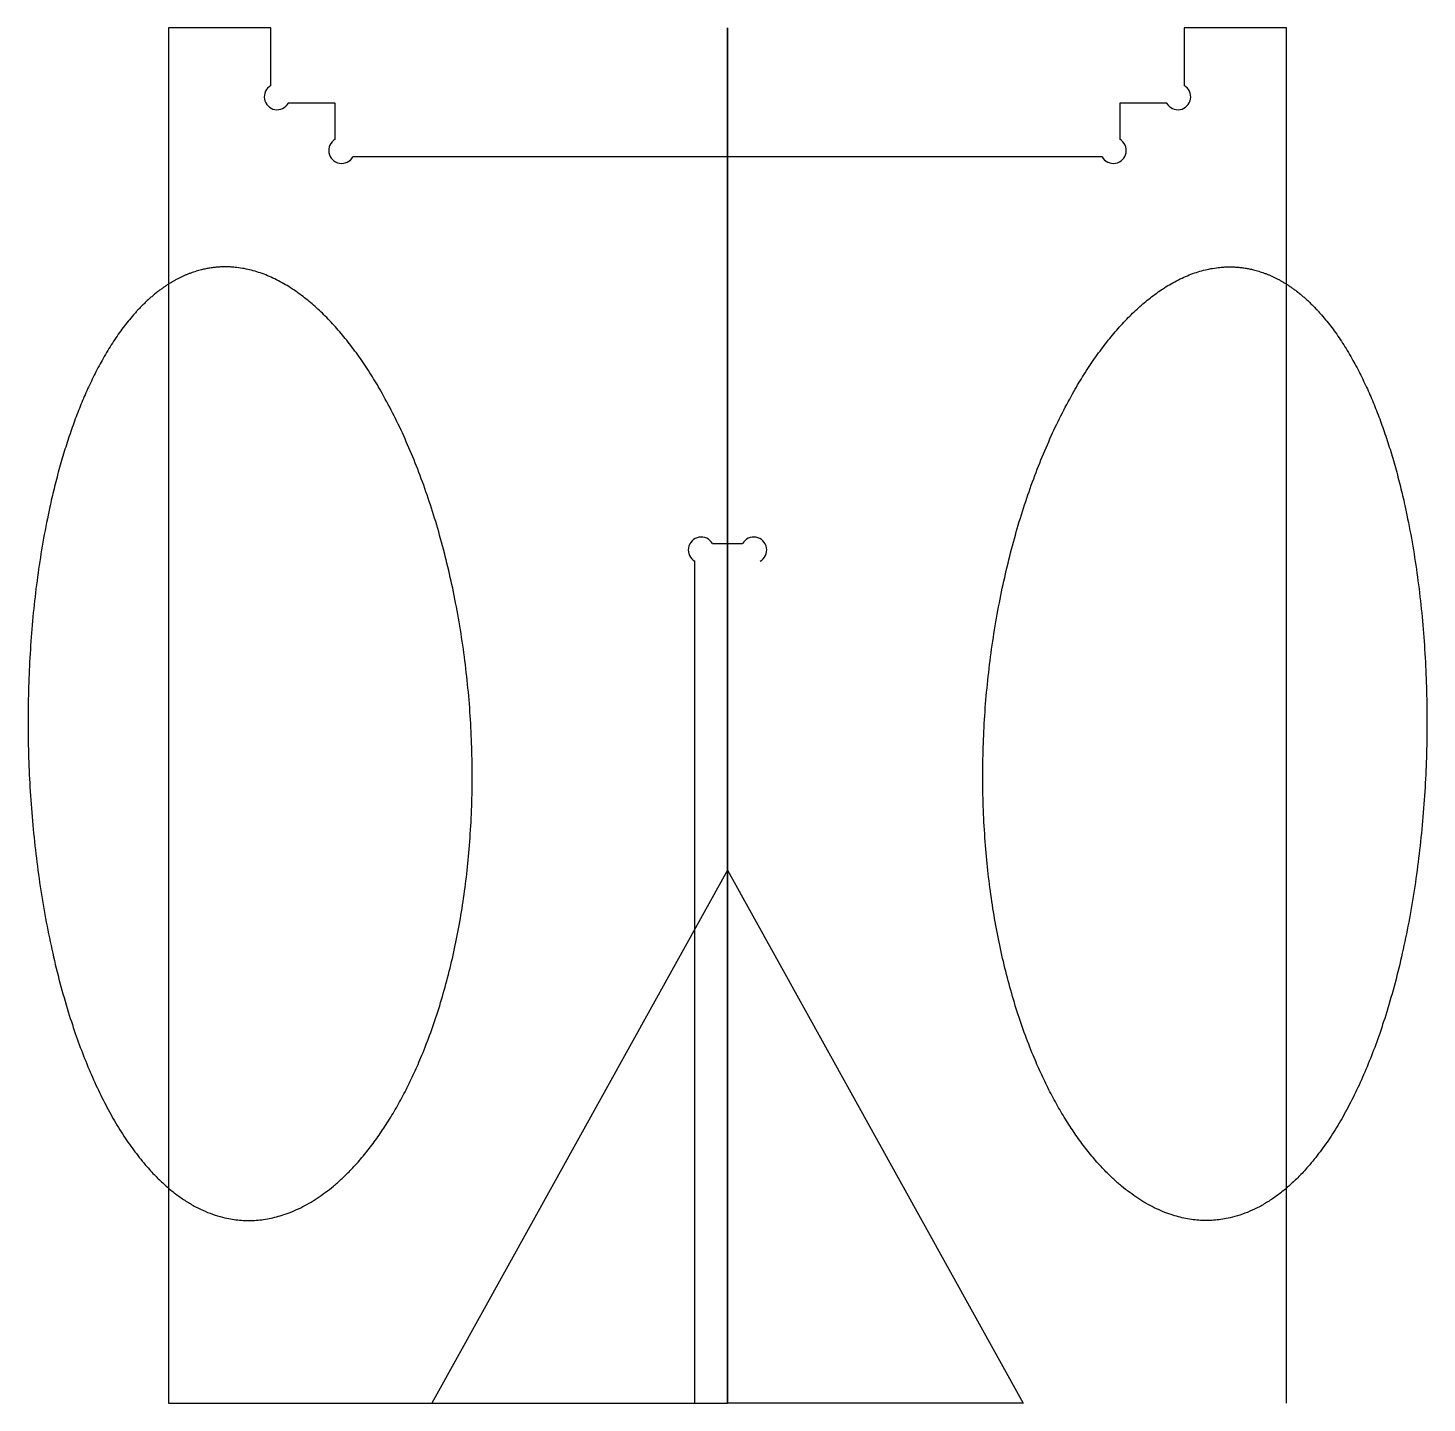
# Model space of a CAD drawing. Header units: inches. Extents: x -8.1 to 8.1, y -8 to 8.
import ezdxf

# ---------------------------------------------------------------- set-up
doc = ezdxf.new("R2010")
doc.units = ezdxf.units.IN
doc.layers.get('0').update_dxf_attribs({"linetype": 'CONTINUOUS'})

msp = doc.modelspace()

# ---------------------------------------------------------------- linework, layer by layer
for p, q in [((-5.313, 8), (-6.5, 8)), ((-6.5, 8), (-6.5, -8)), ((-5.313, 7.33), (-5.313, 8)), ((0, 8), (0, -8)), ((0, -8), (0, 8)), ((5.312, 8), (5.312, 7.33)), ((6.5, 8), (5.312, 8)), ((6.5, -8), (6.5, 8)), ((-4.563, 7.125), (-5.108, 7.125)), ((-4.563, 6.705), (-4.563, 7.125)), ((5.108, 7.125), (4.562, 7.125)), ((4.562, 7.125), (4.562, 6.705)), ((4.358, 6.5), (-4.358, 6.5)), ((-0.175, 2), (0.175, 2)), ((-0.38, -8), (-0.38, 1.795)), ((-6.5, -8), (-0.38, -8))]:
    msp.add_line(p, q)
for points in [[(0, -1.8), (-3.44, -8), (0, -8)], [(0, -8), (0, -1.8), (3.44, -8)]]:
    msp.add_lwpolyline(points, close=True)
for centre, start, end in [((-5.238, 7.199), 119.6681, 330.3319), ((5.238, 7.199), -150.3319, 60.3319), ((-4.488, 6.574), 119.6681, 330.3319), ((4.488, 6.574), -150.3319, 60.3319), ((-0.306, 1.926), 29.6681, 240.3319), ((0.306, 1.926), -60.3319, 150.3319)]:
    msp.add_arc(centre, 0.15, start, end)
for points in [[(-6.5, 5.02), (-6.301, 5.146), (-5.885, 5.3), (-5.225, 5.229), (-4.349, 4.531), (-3.455, 2.844), (-2.931, 0.645), (-2.887, -1.702), (-3.348, -3.818), (-4.212, -5.37), (-5.305, -6.092), (-6.422, -5.837), (-7.367, -4.606), (-8.001, -2.61), (-8.24, -0.207), (-8.053, 2.18), (-7.581, 3.736), (-7.08, 4.544), (-6.699, 4.894), (-6.5, 5.02)], [(6.5, 5.02), (6.301, 5.146), (5.885, 5.3), (5.225, 5.229), (4.349, 4.531), (3.455, 2.844), (2.931, 0.645), (2.887, -1.702), (3.348, -3.818), (4.212, -5.37), (5.305, -6.092), (6.422, -5.837), (7.367, -4.606), (8.001, -2.61), (8.24, -0.207), (8.053, 2.18), (7.581, 3.736), (7.08, 4.544), (6.699, 4.894), (6.5, 5.02)]]:
    msp.add_open_spline(points, degree=5)

doc.saveas('drawing.dxf')
